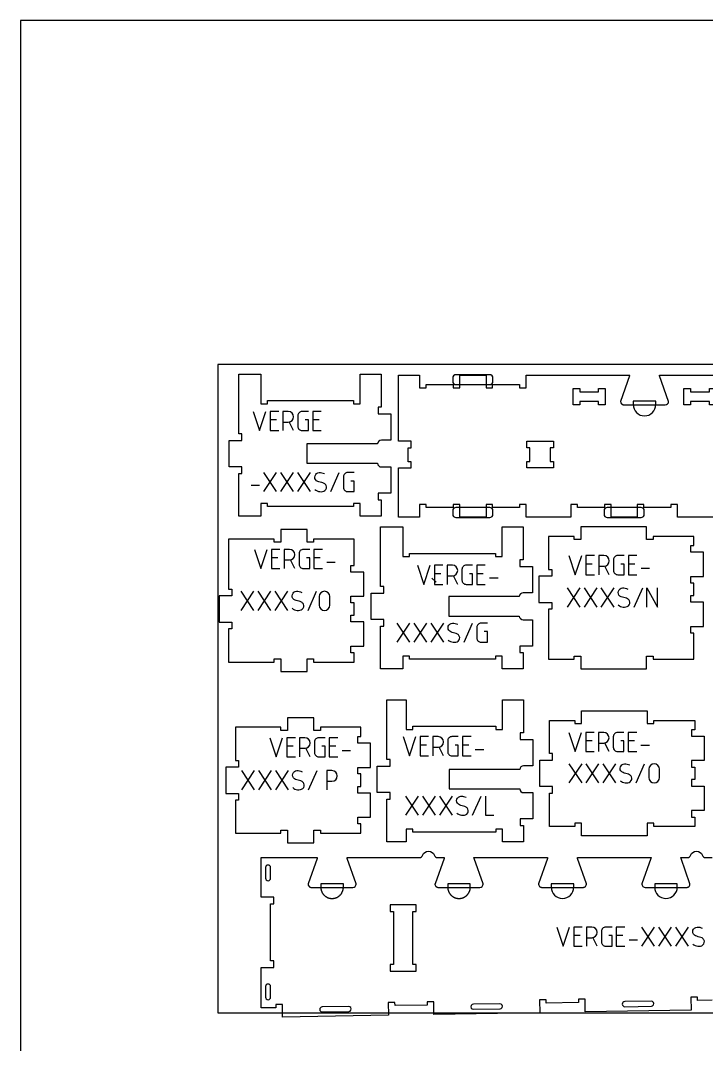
# Model space of a CAD drawing. Extents: x 0 to 4485, y 0 to 14364.
# Drawn here: x 0 to 1292, y 9259 to 11187 of the extents above; entities that cross this region are included whole.
import ezdxf

# ---------------------------------------------------------------- set-up
doc = ezdxf.new("R2010")
doc.units = 0
for name, color, linetype in [('0_SHEET_SPRUCEPLY_2440X122', 1, 'CONTINUOUS'), ('1_ANYTOOL_1MMDEEP_LABELS_S', 2, 'CONTINUOUS'), ('3_ANYTOOL_CUTTHROUGH_INSID', 4, 'CONTINUOUS'), ('4_ANYTOOL_CUTTHROUGH_OUTSI', 5, 'CONTINUOUS'), ('5_ANYTOOL_HALF_MILL_9MM_IN', 3, 'CONTINUOUS'), ('DONOTCUT', 7, 'CONTINUOUS')]:
    doc.layers.add(name, color=color, linetype=linetype)

msp = doc.modelspace()

# ---------------------------------------------------------------- linework, layer by layer
at = {"layer": '0_SHEET_SPRUCEPLY_2440X122'}
msp.add_lwpolyline([(371.7, 10538.9), (371.7, 9318.9), (2811.7, 9318.9), (2811.7, 10538.9)], close=True, dxfattribs=at)
at = {"layer": '1_ANYTOOL_1MMDEEP_LABELS_S', "color": 2}
for points in [[(438.4, 10450.8), (450.4, 10414.8), (462.4, 10450.8)], [(486.4, 10450.8), (470.4, 10450.8), (470.4, 10414.8), (486.4, 10414.8)], [(566.4, 10450.8), (550.4, 10450.8), (550.4, 10414.8), (566.4, 10414.8)], [(482.4, 10434.8), (470.4, 10434.8)], [(514.4, 10414.8), (506.3, 10431)], [(562.4, 10434.8), (550.4, 10434.8)], [(482.4, 10299.8), (458.4, 10335.8)], [(458.4, 10299.8), (482.4, 10335.8)], [(514.4, 10299.8), (490.4, 10335.8)], [(490.4, 10299.8), (514.4, 10335.8)], [(546.4, 10299.8), (522.4, 10335.8)], [(522.4, 10299.8), (546.4, 10335.8)], [(584.4, 10299.8), (600.4, 10335.8)], [(434.4, 10311.8), (450.4, 10311.8)], [(440.7, 10191.2), (452.7, 10155.2), (464.7, 10191.2)], [(488.7, 10191.2), (472.7, 10191.2), (472.7, 10155.2), (488.7, 10155.2)], [(568.7, 10191.2), (552.7, 10191.2), (552.7, 10155.2), (568.7, 10155.2)], [(1033, 10179.5), (1045, 10143.5), (1057, 10179.5)], [(1081, 10179.5), (1065, 10179.5), (1065, 10143.5), (1081, 10143.5)], [(1161, 10179.5), (1145, 10179.5), (1145, 10143.5), (1161, 10143.5)], [(484.7, 10175.2), (472.7, 10175.2)], [(516.7, 10155.2), (508.6, 10171.4)], [(564.7, 10175.2), (552.7, 10175.2)], [(576.7, 10167.2), (592.7, 10167.2)], [(747.5, 10161.3), (759.5, 10125.3), (771.5, 10161.3)], [(795.5, 10161.3), (779.5, 10161.3), (779.5, 10125.3), (795.5, 10125.3)], [(875.5, 10161.3), (859.5, 10161.3), (859.5, 10125.3), (875.5, 10125.3)], [(1077, 10163.5), (1065, 10163.5)], [(1157, 10163.5), (1145, 10163.5)], [(791.5, 10145.3), (779.5, 10145.3)], [(823.5, 10125.3), (815.4, 10141.4)], [(871.5, 10145.3), (859.5, 10145.3)], [(1109, 10143.5), (1100.9, 10159.7)], [(1169, 10155.5), (1185, 10155.5)], [(782.7, 10129.2), (774.7, 10137.2)], [(883.5, 10137.3), (899.5, 10137.3)], [(415.7, 10076.2), (439.7, 10112.2)], [(439.7, 10076.2), (415.7, 10112.2)], [(447.7, 10076.2), (471.7, 10112.2)], [(471.7, 10076.2), (447.7, 10112.2)], [(479.7, 10076.2), (503.7, 10112.2)], [(503.7, 10076.2), (479.7, 10112.2)], [(541.7, 10076.2), (557.7, 10112.2)], [(1030, 10082.5), (1054, 10118.5)], [(1054, 10082.5), (1030, 10118.5)], [(1062, 10082.5), (1086, 10118.5)], [(1086, 10082.5), (1062, 10118.5)], [(1094, 10082.5), (1118, 10118.5)], [(1118, 10082.5), (1094, 10118.5)], [(1156, 10082.5), (1172, 10118.5)], [(1180, 10082.5), (1180, 10118.5), (1200, 10082.5), (1200, 10118.5)], [(733.5, 10016.3), (709.5, 10052.3)], [(709.5, 10016.3), (733.5, 10052.3)], [(765.5, 10016.3), (741.5, 10052.3)], [(741.5, 10016.3), (765.5, 10052.3)], [(797.5, 10016.3), (773.5, 10052.3)], [(773.5, 10016.3), (797.5, 10052.3)], [(835.5, 10016.3), (851.5, 10052.3)], [(469.7, 9836.6), (481.7, 9800.6), (493.7, 9836.6)], [(517.7, 9836.6), (501.7, 9836.6), (501.7, 9800.6), (517.7, 9800.6)], [(597.7, 9836.6), (581.7, 9836.6), (581.7, 9800.6), (597.7, 9800.6)], [(720.6, 9838.6), (732.6, 9802.6), (744.6, 9838.6)], [(768.6, 9838.6), (752.6, 9838.6), (752.6, 9802.6), (768.6, 9802.6)], [(848.6, 9838.6), (832.6, 9838.6), (832.6, 9802.6), (848.6, 9802.6)], [(1032.6, 9846.5), (1044.6, 9810.5), (1056.6, 9846.5)], [(1080.6, 9846.5), (1064.6, 9846.5), (1064.6, 9810.5), (1080.6, 9810.5)], [(1160.6, 9846.5), (1144.6, 9846.5), (1144.6, 9810.5), (1160.6, 9810.5)], [(513.7, 9820.6), (501.7, 9820.6)], [(545.7, 9800.6), (537.6, 9816.8)], [(593.7, 9820.6), (581.7, 9820.6)], [(764.6, 9822.6), (752.6, 9822.6)], [(796.6, 9802.6), (788.5, 9818.7)], [(844.6, 9822.6), (832.6, 9822.6)], [(856.6, 9814.6), (872.6, 9814.6)], [(1076.6, 9830.5), (1064.6, 9830.5)], [(1108.6, 9810.5), (1100.5, 9826.6)], [(1156.6, 9830.5), (1144.6, 9830.5)], [(1168.6, 9822.5), (1184.6, 9822.5)], [(605.7, 9812.6), (621.7, 9812.6)], [(416.7, 9738.6), (440.7, 9774.6)], [(440.7, 9738.6), (416.7, 9774.6)], [(448.7, 9738.6), (472.7, 9774.6)], [(472.7, 9738.6), (448.7, 9774.6)], [(480.7, 9738.6), (504.7, 9774.6)], [(504.7, 9738.6), (480.7, 9774.6)], [(542.7, 9738.6), (558.7, 9774.6)], [(1033.6, 9751.5), (1057.6, 9787.5)], [(1057.6, 9751.5), (1033.6, 9787.5)], [(1065.6, 9751.5), (1089.6, 9787.5)], [(1089.6, 9751.5), (1065.6, 9787.5)], [(1097.6, 9751.5), (1121.6, 9787.5)], [(1121.6, 9751.5), (1097.6, 9787.5)], [(1159.6, 9751.5), (1175.6, 9787.5)], [(749.6, 9690.6), (725.6, 9726.6)], [(725.6, 9690.6), (749.6, 9726.6)], [(781.6, 9690.6), (757.6, 9726.6)], [(757.6, 9690.6), (781.6, 9726.6)], [(813.6, 9690.6), (789.6, 9726.6)], [(789.6, 9690.6), (813.6, 9726.6)], [(851.6, 9690.6), (867.6, 9726.6)], [(875.6, 9726.6), (875.6, 9690.6), (891.6, 9690.6)], [(1010.2, 9480.1), (1022.2, 9444.1), (1034.2, 9480.1)], [(1058.2, 9480.1), (1042.2, 9480.1), (1042.2, 9444.1), (1058.2, 9444.1)], [(1138.2, 9480.1), (1122.2, 9480.1), (1122.2, 9444.1), (1138.2, 9444.1)], [(1194.2, 9444.1), (1170.2, 9480.1)], [(1170.2, 9444.1), (1194.2, 9480.1)], [(1226.2, 9444.1), (1202.2, 9480.1)], [(1202.2, 9444.1), (1226.2, 9480.1)], [(1258.2, 9444.1), (1234.2, 9480.1)], [(1234.2, 9444.1), (1258.2, 9480.1)], [(1054.2, 9464.1), (1042.2, 9464.1)], [(1086.2, 9444.1), (1078.1, 9460.3)], [(1134.2, 9464.1), (1122.2, 9464.1)], [(1146.2, 9456.1), (1162.2, 9456.1)]]:
    msp.add_lwpolyline(points, dxfattribs=at)
for points in [[(494.4, 10430.8), (504.4, 10430.8, 1), (504.4, 10450.8), (494.4, 10450.8), (494.4, 10414.8)], [(542.4, 10450.8), (530.4, 10450.8, 0.414214), (522.4, 10442.8), (522.4, 10422.8, 0.414214), (530.4, 10414.8), (542.4, 10414.8), (542.4, 10434.8), (536.4, 10434.8)], [(554.4, 10303.8, 0.136555), (563.7, 10299.9, 0.071716), (568.8, 10300, 0.133522), (573.5, 10302.1, 0.344001), (575.5, 10311.5, 0.153745), (572, 10315.2, 0.071568), (567.3, 10317.1, -0.00912), (562.2, 10318.4, -0.090615), (557.6, 10320.5, -0.340346), (554.8, 10329.9, -0.284273), (562.5, 10335.8, -0.092596), (567.5, 10335.3, -0.017533), (572.4, 10333.8)], [(628.4, 10335.8), (616.4, 10335.8, 0.414214), (608.4, 10327.8), (608.4, 10307.8, 0.414214), (616.4, 10299.8), (628.4, 10299.8), (628.4, 10319.8), (622.4, 10319.8)], [(496.7, 10171.2), (506.7, 10171.2, 1), (506.7, 10191.2), (496.7, 10191.2), (496.7, 10155.2)], [(544.7, 10191.2), (532.7, 10191.2, 0.414214), (524.7, 10183.2), (524.7, 10163.2, 0.414214), (532.7, 10155.2), (544.7, 10155.2), (544.7, 10175.2), (538.7, 10175.2)], [(1089, 10159.5), (1099, 10159.5, 1), (1099, 10179.5), (1089, 10179.5), (1089, 10143.5)], [(1137, 10179.5), (1125, 10179.5, 0.414214), (1117, 10171.5), (1117, 10151.5, 0.414214), (1125, 10143.5), (1137, 10143.5), (1137, 10163.5), (1131, 10163.5)], [(803.5, 10141.3), (813.5, 10141.3, 1), (813.5, 10161.3), (803.5, 10161.3), (803.5, 10125.3)], [(851.5, 10161.3), (839.5, 10161.3, 0.414214), (831.5, 10153.3), (831.5, 10133.3, 0.414214), (839.5, 10125.3), (851.5, 10125.3), (851.5, 10145.3), (845.5, 10145.3)], [(511.7, 10080.2, 0.136555), (521, 10076.3, 0.071716), (526.1, 10076.4, 0.133522), (530.8, 10078.5, 0.344001), (532.8, 10088, 0.153745), (529.3, 10091.7, 0.071568), (524.6, 10093.5, -0.00912), (519.5, 10094.8, -0.090615), (514.9, 10097, -0.340346), (512.1, 10106.3, -0.284273), (519.8, 10112.2, -0.092596), (524.8, 10111.8, -0.017533), (529.7, 10110.2)], [(1126, 10086.5, 0.136555), (1135.3, 10082.6, 0.071716), (1140.4, 10082.7, 0.133522), (1145, 10084.8, 0.344001), (1147.1, 10094.2, 0.153745), (1143.6, 10098, 0.071568), (1138.9, 10099.8, -0.00912), (1133.7, 10101.1, -0.090615), (1129.1, 10103.3, -0.340346), (1126.3, 10112.6, -0.284273), (1134, 10118.5, -0.092596), (1139.1, 10118, -0.017533), (1144, 10116.5)], [(805.5, 10020.3, 0.136555), (814.7, 10016.4, 0.071716), (819.9, 10016.5, 0.133522), (824.5, 10018.6, 0.344001), (826.5, 10028, 0.153745), (823.1, 10031.7, 0.071568), (818.3, 10033.6, -0.00912), (813.2, 10034.9, -0.090615), (808.6, 10037, -0.340346), (805.8, 10046.4, -0.284273), (813.5, 10052.3, -0.092596), (818.5, 10051.8, -0.017533), (823.5, 10050.3)], [(879.5, 10052.3), (867.5, 10052.3, 0.414214), (859.5, 10044.3), (859.5, 10024.3, 0.414214), (867.5, 10016.3), (879.5, 10016.3), (879.5, 10036.3), (873.5, 10036.3)], [(525.7, 9816.6), (535.7, 9816.6, 1), (535.7, 9836.6), (525.7, 9836.6), (525.7, 9800.6)], [(573.7, 9836.6), (561.7, 9836.6, 0.414214), (553.7, 9828.6), (553.7, 9808.6, 0.414214), (561.7, 9800.6), (573.7, 9800.6), (573.7, 9820.6), (567.7, 9820.6)], [(776.6, 9818.6), (786.6, 9818.6, 1), (786.6, 9838.6), (776.6, 9838.6), (776.6, 9802.6)], [(824.6, 9838.6), (812.6, 9838.6, 0.414214), (804.6, 9830.6), (804.6, 9810.6, 0.414214), (812.6, 9802.6), (824.6, 9802.6), (824.6, 9822.6), (818.6, 9822.6)], [(1088.6, 9826.5), (1098.6, 9826.5, 1), (1098.6, 9846.5), (1088.6, 9846.5), (1088.6, 9810.5)], [(1136.6, 9846.5), (1124.6, 9846.5, 0.414214), (1116.6, 9838.5), (1116.6, 9818.5, 0.414214), (1124.6, 9810.5), (1136.6, 9810.5), (1136.6, 9830.5), (1130.6, 9830.5)], [(512.7, 9742.6, 0.136555), (521.9, 9738.7, 0.071716), (527.1, 9738.8, 0.133522), (531.7, 9740.9, 0.344001), (533.7, 9750.3, 0.153745), (530.3, 9754.1, 0.071568), (525.5, 9755.9, -0.00912), (520.4, 9757.2, -0.090615), (515.8, 9759.4, -0.340346), (513, 9768.7, -0.284273), (520.7, 9774.6, -0.092596), (525.7, 9774.1, -0.017533), (530.7, 9772.6)], [(576.7, 9754.6), (586.7, 9754.6, 1), (586.7, 9774.6), (576.7, 9774.6), (576.7, 9738.6)], [(1129.6, 9755.5, 0.136555), (1138.8, 9751.6, 0.071716), (1144, 9751.7, 0.133522), (1148.6, 9753.8, 0.344001), (1150.6, 9763.2, 0.153745), (1147.2, 9766.9, 0.071568), (1142.4, 9768.8, -0.00912), (1137.3, 9770.1, -0.090615), (1132.7, 9772.2, -0.340346), (1129.9, 9781.6, -0.284273), (1137.6, 9787.5, -0.092596), (1142.6, 9787, -0.017533), (1147.6, 9785.5)], [(821.6, 9694.6, 0.136555), (830.9, 9690.7, 0.071716), (836, 9690.8, 0.133522), (840.7, 9692.9, 0.344001), (842.7, 9702.3, 0.153745), (839.2, 9706, 0.071568), (834.5, 9707.9, -0.00912), (829.4, 9709.1, -0.090615), (824.8, 9711.3, -0.340346), (822, 9720.7, -0.284273), (829.7, 9726.6, -0.092596), (834.7, 9726.1, -0.017533), (839.6, 9724.6)], [(1066.2, 9460.1), (1076.2, 9460.1, 1), (1076.2, 9480.1), (1066.2, 9480.1), (1066.2, 9444.1)], [(1114.2, 9480.1), (1102.2, 9480.1, 0.414214), (1094.2, 9472.1), (1094.2, 9452.1, 0.414214), (1102.2, 9444.1), (1114.2, 9444.1), (1114.2, 9464.1), (1108.2, 9464.1)], [(1266.2, 9448.1, 0.136555), (1275.5, 9444.2, 0.071716), (1280.6, 9444.3, 0.133522), (1285.2, 9446.4, 0.344001), (1287.3, 9455.8, 0.153745), (1283.8, 9459.6, 0.071568), (1279.1, 9461.4, -0.00912), (1273.9, 9462.7, -0.090615), (1269.4, 9464.8, -0.340346), (1266.6, 9474.2, -0.284273), (1274.3, 9480.1, -0.092596), (1279.3, 9479.6, -0.017533), (1284.2, 9478.1)]]:
    msp.add_lwpolyline(points, format="xyb", dxfattribs=at)
for points in [[(562.7, 10086.2, 1), (582.7, 10086.2), (582.7, 10102.2, 1), (562.7, 10102.2)], [(1183.6, 9761.5, 1), (1203.6, 9761.5), (1203.6, 9777.5, 1), (1183.6, 9777.5)]]:
    msp.add_lwpolyline(points, format="xyb", close=True, dxfattribs=at)
at = {"layer": '3_ANYTOOL_CUTTHROUGH_INSID'}
for points in [[(1053.3, 10487.9), (1088.8, 10487.9), (1088.8, 10493.9), (1101.3, 10493.9), (1101.3, 10463.4), (1088.8, 10463.4), (1088.8, 10469.4), (1053.3, 10469.4), (1053.3, 10463.4), (1040.8, 10463.4), (1040.8, 10493.9), (1053.3, 10493.9)], [(1262.2, 10487.9), (1297.7, 10487.9), (1297.7, 10493.9), (1310.2, 10493.9), (1310.2, 10463.4), (1297.7, 10463.4), (1297.7, 10469.4), (1262.2, 10469.4), (1262.2, 10463.4), (1249.7, 10463.4), (1249.7, 10493.9), (1262.2, 10493.9)], [(997.9, 10382.4), (997.9, 10356.9), (1003.9, 10356.9), (1003.9, 10344.4), (953.4, 10344.4), (953.4, 10356.9), (959.4, 10356.9), (959.4, 10382.4), (953.4, 10382.4), (953.4, 10394.9), (1003.9, 10394.9), (1003.9, 10382.4)], [(702.6, 9409.8), (696.6, 9409.8), (696.6, 9397.3), (745.1, 9397.3), (745.1, 9409.8), (739.1, 9409.8), (739.1, 9509.3), (745.1, 9509.3), (745.1, 9521.8), (696.6, 9521.8), (696.6, 9509.3), (702.6, 9509.3)]]:
    msp.add_lwpolyline(points, close=True, dxfattribs=at)
for points in [[(461.6, 9572.1, 1), (471.1, 9572.1), (471.1, 9592.1, 1), (461.6, 9592.1)], [(461.6, 9368.1), (461.6, 9348.1, 1), (471.1, 9348.1), (471.1, 9368.1, 1)], [(903.3, 9326.1, 1), (903.1, 9335.6), (853.2, 9334.8, 1), (853.3, 9325.3)], [(1188.3, 9331.1, 1), (1188.1, 9340.6), (1138.1, 9339.7, 1), (1138.3, 9330.2)], [(618.4, 9321.2, 1), (618.2, 9330.7), (568.2, 9329.8, 1), (568.4, 9320.3)]]:
    msp.add_lwpolyline(points, format="xyb", close=True, dxfattribs=at)
at = {"layer": '4_ANYTOOL_CUTTHROUGH_OUTSI'}
for points in [[(679.7, 10396.8, 0.404147), (672.5, 10389.8), (539.5, 10389.8), (539.5, 10389.5), (539.5, 10353.5), (539.5, 10353.3), (672.5, 10353.3), (672.5, 10353.3, 0.404147), (679.7, 10346.3), (697.5, 10346.3), (697.5, 10296.8), (673.5, 10296.8), (673.5, 10284.3), (679.5, 10284.3), (679.5, 10253.8), (640, 10253.8), (640, 10277.5), (640, 10277.8), (627.5, 10277.8), (627.5, 10271.8), (465.5, 10271.8), (465.5, 10277.8), (453, 10277.8), (453, 10277.5), (453, 10253.8), (411.2, 10253.8), (411.2, 10334.3), (417.2, 10334.3), (417.2, 10346.8), (393.2, 10346.8), (393.2, 10396.3), (417.2, 10396.3), (417.2, 10396.5), (417.2, 10408.8), (411.2, 10408.8), (411.2, 10521.3), (453, 10521.3), (453, 10465.5), (453, 10465.3), (465.5, 10465.3), (465.5, 10471.3), (627.5, 10471.3), (627.5, 10465.5), (627.5, 10465.3), (627.7, 10465.3), (639.7, 10465.3), (640, 10465.3), (640, 10465.5), (640, 10521.3), (679.5, 10521.3), (679.5, 10458.8), (673.5, 10458.8), (673.5, 10446.3), (697.5, 10446.3), (697.5, 10396.8), (679.7, 10396.8)], [(946.8, 10109.2, 0.404147), (939.5, 10102.2), (806.5, 10102.2), (806.5, 10065.7), (939.5, 10065.7), (939.5, 10065.7, 0.404147), (946.8, 10058.7), (964.5, 10058.7), (964.5, 10009.2), (940.5, 10009.2), (940.5, 9996.7), (946.5, 9996.7), (946.5, 9966.2), (907, 9966.2), (907, 9990.2), (894.5, 9990.2), (894.5, 9990), (894.5, 9984.2), (732.5, 9984.2), (732.5, 9990), (732.5, 9990.2), (720, 9990.2), (720, 9966.2), (678.2, 9966.2), (678.2, 10046.7), (684.2, 10046.7), (684.2, 10059.2), (660.2, 10059.2), (660.2, 10108.7), (684.2, 10108.7), (684.2, 10121.2), (678.2, 10121.2), (678.2, 10233.7), (720, 10233.7), (720, 10178), (720, 10177.7), (732.5, 10177.7), (732.5, 10183.7), (894.5, 10183.7), (894.5, 10177.7), (894.8, 10177.7), (906.8, 10177.7), (907, 10177.7), (907, 10178), (907, 10233.7), (946.5, 10233.7), (946.5, 10171.2), (940.5, 10171.2), (940.5, 10158.7), (964.5, 10158.7), (964.5, 10109.2), (946.8, 10109.2)], [(947.5, 9783.7, 0.404147), (940.2, 9776.7), (807.2, 9776.7), (807.2, 9776.4), (807.2, 9740.4), (807.2, 9740.2), (940.2, 9740.2), (940.2, 9740.2, 0.404147), (947.5, 9733.2), (965.2, 9733.2), (965.2, 9683.7), (941.2, 9683.7), (941.2, 9683.4), (941.2, 9671.4), (941.2, 9671.2), (947.2, 9671.2), (947.2, 9640.7), (907.7, 9640.7), (907.7, 9664.4), (907.7, 9664.7), (895.2, 9664.7), (895.2, 9658.7), (738.7, 9658.7), (738.7, 9664.4), (738.7, 9664.7), (726.2, 9664.7), (726.2, 9664.4), (726.2, 9640.7), (690, 9640.7), (690, 9721.2), (696, 9721.2), (696, 9721.4), (696, 9733.4), (696, 9733.7), (672, 9733.7), (672, 9783.2), (696, 9783.2), (696, 9783.4), (696, 9795.4), (696, 9795.7), (690, 9795.7), (690, 9908.2), (726.2, 9908.2), (726.2, 9852.4), (726.2, 9852.2), (738.7, 9852.2), (738.7, 9858.2), (895.2, 9858.2), (895.2, 9852.2), (895.5, 9852.2), (907.5, 9852.2), (907.7, 9852.2), (907.7, 9852.4), (907.7, 9908.2), (947.2, 9908.2), (947.2, 9845.7), (941.2, 9845.7), (941.2, 9845.4), (941.2, 9833.4), (941.2, 9833.2), (965.2, 9833.2), (965.2, 9783.7), (947.5, 9783.7)]]:
    msp.add_lwpolyline(points, format="xyb", close=True, dxfattribs=at)
for points in [[(1321.8, 10251.9), (1237.3, 10251.9), (1237.3, 10275.7), (1237.3, 10275.9), (1224.8, 10275.9), (1224.8, 10269.9), (1174.3, 10269.9), (1174.3, 10275.9), (1161.8, 10275.9), (1161.8, 10275.7), (1161.8, 10251.9), (1112.3, 10251.9), (1112.3, 10275.7), (1112.3, 10275.9), (1099.8, 10275.9), (1099.8, 10269.9), (1049.3, 10269.9), (1049.3, 10275.9), (1036.8, 10275.9), (1036.8, 10275.7), (1036.8, 10251.9), (952.3, 10251.9), (952.3, 10275.7), (952.3, 10275.9), (939.8, 10275.9), (939.8, 10269.9), (889.3, 10269.9), (889.3, 10275.9), (876.8, 10275.9), (876.8, 10275.7), (876.8, 10251.9), (827.3, 10251.9), (827.3, 10275.7), (827.3, 10275.9), (814.8, 10275.9), (814.8, 10269.9), (764.3, 10269.9), (764.3, 10275.9), (751.8, 10275.9), (751.8, 10275.7), (751.8, 10251.9), (711.9, 10251.9), (712, 10344.4), (736, 10344.4), (736, 10344.7), (736, 10355.9), (730, 10355.9), (730, 10382.4), (736, 10382.4), (736, 10394.9), (712, 10394.9), (711.9, 10519.4), (751.8, 10519.4), (751.8, 10495.7), (751.8, 10495.4), (764.3, 10495.4), (764.3, 10501.4), (814.8, 10501.4), (814.8, 10495.7), (814.8, 10495.4), (827.3, 10495.4), (827.3, 10519.4), (876.8, 10519.4), (876.8, 10495.7), (876.8, 10495.4), (889.3, 10495.4), (889.3, 10501.4), (939.8, 10501.4), (939.8, 10495.4), (952.3, 10495.4), (952.3, 10495.7), (952.3, 10519.4), (1147.4, 10519.4), (1147.4, 10519.4, -0.061485), (1147.1, 10518), (1130.2, 10469.8), (1130.2, 10469.7), (1130.2, 10469.7), (1130.2, 10469.7, 0.198912), (1132.1, 10465.3), (1132.2, 10465.2), (1132.3, 10465.1), (1132.4, 10465), (1132.5, 10464.9), (1132.6, 10464.8), (1132.7, 10464.7), (1132.9, 10464.6), (1133, 10464.5), (1133.1, 10464.4), (1133.3, 10464.3), (1133.4, 10464.2), (1133.5, 10464.2), (1133.7, 10464.1), (1133.8, 10464), (1133.9, 10464), (1134.1, 10463.9), (1134.2, 10463.9), (1134.4, 10463.8), (1134.5, 10463.7), (1134.7, 10463.7), (1134.8, 10463.7), (1135, 10463.6), (1135.1, 10463.6), (1135.3, 10463.6), (1135.4, 10463.5), (1135.6, 10463.5), (1135.7, 10463.5), (1135.9, 10463.5), (1136, 10463.4), (1136.2, 10463.4), (1136.3, 10463.4), (1136.5, 10463.4), (1214.5, 10463.4, 0.414214), (1220.7, 10469.7), (1220.7, 10469.7), (1220.7, 10469.8), (1203.8, 10518), (1203.8, 10518, -0.061485), (1203.6, 10519.4), (1356.3, 10519.4, -0.061485)], [(1302.6, 9342.6), (1275.3, 9342.1), (1275.2, 9347.9), (1275.2, 9348.1), (1275, 9348.1), (1263, 9347.9), (1262.7, 9347.9), (1262.7, 9347.7), (1263.2, 9323.9), (1063.7, 9320.4), (1063.3, 9344.2), (1063.3, 9344.4), (1063, 9344.4), (1051, 9344.2), (1050.8, 9344.2), (1050.9, 9338.2), (990.4, 9337.1), (990.3, 9342.9), (990.3, 9343.1), (990, 9343.1), (978, 9342.9), (977.8, 9342.9), (977.8, 9342.7), (978.2, 9318.9), (778.7, 9315.5), (778.3, 9339.2), (778.3, 9339.4), (778.1, 9339.4), (766.1, 9339.2), (765.8, 9339.2), (765.9, 9333.2), (705.4, 9332.2), (705.3, 9337.9), (705.3, 9338.2), (705.1, 9338.2), (692.8, 9338), (693.2, 9314), (493.8, 9310.5), (493.4, 9334.2), (493.4, 9334.5), (480.9, 9334.3), (480.9, 9334), (481, 9328.3), (453.1, 9327.8), (453.1, 9403.9), (477.1, 9403.9), (477.1, 9404.1), (477.1, 9416.1), (477.1, 9416.4), (471.1, 9416.4), (471.1, 9523.9), (477.1, 9523.9), (477.1, 9524.1), (477.1, 9536.1), (477.1, 9536.4), (453.1, 9536.4), (453.1, 9610.9), (558.8, 9610.9), (558.8, 9610.9, -0.061485), (558.6, 9609.5), (541.7, 9561.2), (541.6, 9561.2), (541.6, 9561.1), (541.6, 9561.1, 0.198912), (543.5, 9556.7), (543.6, 9556.6), (543.7, 9556.5), (543.8, 9556.4), (543.9, 9556.3), (544, 9556.2), (544.2, 9556.1), (544.3, 9556), (544.4, 9555.9), (544.5, 9555.9), (544.7, 9555.8), (544.8, 9555.7), (544.9, 9555.6), (545.1, 9555.6), (545.2, 9555.5), (545.4, 9555.4), (545.5, 9555.4), (545.6, 9555.3), (545.8, 9555.3), (545.9, 9555.2), (546.1, 9555.2), (546.2, 9555.1), (546.4, 9555.1), (546.5, 9555), (546.7, 9555), (546.8, 9555), (547, 9555), (547.1, 9554.9), (547.3, 9554.9), (547.4, 9554.9), (547.6, 9554.9), (547.7, 9554.9), (547.9, 9554.9), (625.9, 9554.9, 0.414214), (632.1, 9561.1), (632.1, 9561.2), (632.1, 9561.2), (615.2, 9609.5), (615.2, 9609.5, -0.061485), (615, 9610.9), (751.5, 9610.9, 0.317837), (757.4, 9615.1, -0.707107), (779.6, 9615.1, 0.317837), (785.5, 9610.9), (797.9, 9610.9, -0.061485), (797.7, 9609.5), (780.8, 9561.2), (780.7, 9561.2), (780.7, 9561.1), (780.7, 9561.1, 0.198912), (782.6, 9556.7), (782.7, 9556.6), (782.8, 9556.5), (782.9, 9556.4), (783, 9556.3), (783.1, 9556.2), (783.3, 9556.1), (783.4, 9556), (783.5, 9555.9), (783.6, 9555.9), (783.8, 9555.8), (783.9, 9555.7), (784, 9555.6), (784.2, 9555.6), (784.3, 9555.5), (784.5, 9555.4), (784.6, 9555.4), (784.7, 9555.3), (784.9, 9555.3), (785, 9555.2), (785.2, 9555.2), (785.3, 9555.1), (785.5, 9555.1), (785.6, 9555), (785.8, 9555), (785.9, 9555), (786.1, 9555), (786.2, 9554.9), (786.4, 9554.9), (786.5, 9554.9), (786.7, 9554.9), (786.8, 9554.9), (787, 9554.9), (865, 9554.9, 0.414214), (871.2, 9561.1), (871.2, 9561.2), (871.2, 9561.2), (854.3, 9609.5), (854.3, 9609.5, -0.061485), (854.1, 9610.9), (992.8, 9610.9, -0.061485), (992.6, 9609.5), (975.7, 9561.2), (975.6, 9561.2), (975.6, 9561.1), (975.6, 9561.1, 0.198912), (977.5, 9556.7), (977.6, 9556.6), (977.7, 9556.5), (977.8, 9556.4), (977.9, 9556.3), (978, 9556.2), (978.2, 9556.1), (978.3, 9556), (978.4, 9555.9), (978.5, 9555.9), (978.7, 9555.8), (978.8, 9555.7), (978.9, 9555.6), (979.1, 9555.6), (979.2, 9555.5), (979.4, 9555.4), (979.5, 9555.4), (979.6, 9555.3), (979.8, 9555.3), (979.9, 9555.2), (980.1, 9555.2), (980.2, 9555.1), (980.4, 9555.1), (980.5, 9555), (980.7, 9555), (980.8, 9555), (981, 9555), (981.1, 9554.9), (981.3, 9554.9), (981.4, 9554.9), (981.6, 9554.9), (981.7, 9554.9), (981.9, 9554.9), (1059.9, 9554.9), (1060, 9554.9), (1060.2, 9554.9), (1060.3, 9554.9), (1060.5, 9554.9), (1060.6, 9554.9), (1060.8, 9555), (1061, 9555), (1061.1, 9555), (1061.3, 9555), (1061.4, 9555.1), (1061.6, 9555.1), (1061.7, 9555.2), (1061.8, 9555.2), (1062, 9555.3), (1062.1, 9555.3), (1062.3, 9555.4), (1062.4, 9555.4), (1062.6, 9555.5), (1062.7, 9555.6), (1062.8, 9555.6), (1063, 9555.7), (1063.1, 9555.8), (1063.2, 9555.9), (1063.4, 9555.9), (1063.5, 9556), (1063.6, 9556.1), (1063.7, 9556.2), (1063.9, 9556.3), (1064, 9556.4), (1064.1, 9556.5), (1064.2, 9556.6), (1064.3, 9556.7, 0.198912), (1066.1, 9561.1), (1066.1, 9561.2), (1066.1, 9561.2), (1049.2, 9609.5), (1049.2, 9609.5, -0.061485), (1049, 9610.9), (1187.7, 9610.9, -0.061485), (1187.5, 9609.5), (1170.6, 9561.2), (1170.5, 9561.2), (1170.5, 9561.1), (1170.5, 9561.1, 0.414214), (1176.8, 9554.9), (1254.8, 9554.9), (1254.9, 9554.9), (1255.1, 9554.9), (1255.2, 9554.9), (1255.4, 9554.9), (1255.5, 9554.9), (1255.7, 9555), (1255.9, 9555), (1256, 9555), (1256.2, 9555), (1256.3, 9555.1), (1256.5, 9555.1), (1256.6, 9555.2), (1256.7, 9555.2), (1256.9, 9555.3), (1257, 9555.3), (1257.2, 9555.4), (1257.3, 9555.4), (1257.5, 9555.5), (1257.6, 9555.6), (1257.7, 9555.6), (1257.9, 9555.7), (1258, 9555.8), (1258.1, 9555.9), (1258.3, 9555.9), (1258.4, 9556), (1258.5, 9556.1), (1258.6, 9556.2), (1258.8, 9556.3), (1258.9, 9556.4), (1259, 9556.5), (1259.1, 9556.6), (1259.2, 9556.7, 0.198912), (1261, 9561.1), (1261, 9561.2), (1261, 9561.2), (1244.1, 9609.5), (1244.1, 9609.5, -0.061485), (1243.9, 9610.9), (1256.3, 9610.9, 0.317837), (1262.2, 9615.1, -0.317837), (1273.3, 9622.9, -0.317837), (1284.3, 9615.1, 0.317837), (1290.2, 9610.9), (1302.6, 9610.9)]]:
    msp.add_lwpolyline(points, format="xyb", dxfattribs=at)
for points in [[(628.4, 10161), (628.4, 10210.5), (552.2, 10210.5), (552.2, 10204.5), (539.7, 10204.5), (539.7, 10228.5), (490.2, 10228.5), (490.2, 10204.5), (477.7, 10204.5), (477.7, 10210.5), (392.1, 10210.5), (392.1, 10116), (398.1, 10116), (398.1, 10103.5), (374.1, 10103.5), (374.1, 10054), (398.1, 10054), (398.1, 10041.5), (392.1, 10041.5), (392.1, 9979), (477.7, 9979), (477.7, 9985), (490.2, 9985), (490.2, 9961), (539.7, 9961), (539.7, 9985), (552.2, 9985), (552.2, 9979), (628.4, 9979), (628.4, 9996.5), (622.4, 9996.5), (622.4, 10009), (646.4, 10009), (646.4, 10054.5), (622.4, 10054.5), (622.4, 10067), (628.4, 10067), (628.4, 10090.5), (622.4, 10090.5), (622.4, 10103), (646.4, 10103), (646.4, 10148.5), (622.4, 10148.5), (622.4, 10161)], [(1191.4, 9984.2), (1268.5, 9984.2), (1268.5, 10033.7), (1262.5, 10033.7), (1262.5, 10046.2), (1286.5, 10046.2), (1286.5, 10091.7), (1262.5, 10091.7), (1262.5, 10104.2), (1268.5, 10104.2), (1268.5, 10127.7), (1262.5, 10127.7), (1262.5, 10140.2), (1286.5, 10140.2), (1286.5, 10185.7), (1262.5, 10185.7), (1262.5, 10198.2), (1268.5, 10198.2), (1268.5, 10215.7), (1191.4, 10215.7), (1191.4, 10209.7), (1178.9, 10209.7), (1178.9, 10233.7), (1055.4, 10233.7), (1055.4, 10209.7), (1042.9, 10209.7), (1042.9, 10215.7), (994.6, 10215.7), (994.6, 10153.2), (1000.6, 10153.2), (1000.6, 10140.7), (976.6, 10140.7), (976.6, 10091.2), (1000.6, 10091.2), (1000.6, 10078.7), (994.6, 10078.7), (994.6, 9984.2), (1042.9, 9984.2), (1042.9, 9990.2), (1055.4, 9990.2), (1055.4, 9966.2), (1178.9, 9966.2), (1178.9, 9990.2), (1191.4, 9990.2)], [(641.1, 9838.8), (641.1, 9856.3), (564.9, 9856.3), (564.9, 9850.3), (552.4, 9850.3), (552.4, 9874.3), (502.9, 9874.3), (502.9, 9850.3), (490.4, 9850.3), (490.4, 9856.3), (404.8, 9856.3), (404.8, 9793.8), (410.8, 9793.8), (410.8, 9781.3), (386.8, 9781.3), (386.8, 9731.8), (410.8, 9731.8), (410.8, 9719.3), (404.8, 9719.3), (404.8, 9656.8), (490.4, 9656.8), (490.4, 9662.8), (502.9, 9662.8), (502.9, 9638.8), (552.4, 9638.8), (552.4, 9662.8), (564.9, 9662.8), (564.9, 9656.8), (641.1, 9656.8), (641.1, 9674.3), (635.1, 9674.3), (635.1, 9686.8), (659.1, 9686.8), (659.1, 9732.3), (635.1, 9732.3), (635.1, 9744.8), (641.1, 9744.8), (641.1, 9768.3), (635.1, 9768.3), (635.1, 9780.8), (659.1, 9780.8), (659.1, 9826.3), (635.1, 9826.3), (635.1, 9838.8)], [(1192.9, 9869.2), (1270, 9869.2), (1270, 9851.7), (1264, 9851.7), (1264, 9839.2), (1288, 9839.2), (1288, 9793.7), (1264, 9793.7), (1264, 9781.2), (1270, 9781.2), (1270, 9757.7), (1264, 9757.7), (1264, 9745.2), (1288, 9745.2), (1288, 9699.7), (1264, 9699.7), (1264, 9687.2), (1270, 9687.2), (1270, 9669.7), (1192.9, 9669.7), (1192.9, 9675.7), (1180.4, 9675.7), (1180.4, 9651.7), (1056.9, 9651.7), (1056.9, 9675.7), (1044.4, 9675.7), (1044.4, 9669.7), (996.1, 9669.7), (996.1, 9732.2), (1002.1, 9732.2), (1002.1, 9744.7), (978.1, 9744.7), (978.1, 9794.2), (1002.1, 9794.2), (1002.1, 9806.7), (996.1, 9806.7), (996.1, 9869.2), (1044.4, 9869.2), (1044.4, 9863.2), (1056.9, 9863.2), (1056.9, 9887.2), (1180.4, 9887.2), (1180.4, 9863.2), (1192.9, 9863.2)]]:
    msp.add_lwpolyline(points, close=True, dxfattribs=at)
at = {"layer": '5_ANYTOOL_HALF_MILL_9MM_IN'}
for points in [[(820.1, 10519.9, 0.414214), (814.1, 10513.9), (814.1, 10507.4, 0.414214), (820.1, 10501.4), (883.9, 10501.4, 0.414214), (889.9, 10507.4), (889.9, 10513.9, 0.414214), (883.9, 10519.9)], [(1154.2, 10463.7, 1), (1196.7, 10463.7), (1196.7, 10463.9), (1196.7, 10469.9), (1154.2, 10469.9), (1154.2, 10463.9), (1154.2, 10463.7)], [(820.1, 10269.9, 0.414214), (814.1, 10263.9), (814.1, 10257.4, 0.414214), (820.1, 10251.4), (883.9, 10251.4, 0.414214), (889.9, 10257.4), (889.9, 10263.9, 0.414214), (883.9, 10269.9)], [(1105.1, 10269.9, 0.414214), (1099.1, 10263.9), (1099.1, 10257.4, 0.414214), (1105.1, 10251.4), (1168.9, 10251.4, 0.414214), (1174.9, 10257.4), (1174.9, 10263.9, 0.414214), (1168.9, 10269.9)], [(999.6, 9555.1, 1), (1042.1, 9555.1), (1042.1, 9555.4), (1042.1, 9561.4), (999.6, 9561.4), (999.6, 9555.4), (999.6, 9555.1)], [(1194.5, 9555.1, 1), (1237, 9555.1), (1237, 9555.4), (1237, 9561.4), (1194.5, 9561.4), (1194.5, 9555.4), (1194.5, 9555.1)]]:
    msp.add_lwpolyline(points, format="xyb", close=True, dxfattribs=at)
for points in [[(565.6, 9555.1), (565.7, 9554.7), (565.7, 9554.2), (565.7, 9553.7), (565.7, 9553.2), (565.8, 9552.7), (565.8, 9552.3), (565.9, 9551.8), (566, 9551.3), (566.1, 9550.8), (566.2, 9550.3), (566.3, 9549.8), (566.5, 9549.3), (566.6, 9548.8), (566.8, 9548.3), (566.9, 9547.8), (567.1, 9547.3), (567.3, 9546.8), (567.6, 9546.3), (567.8, 9545.9), (568, 9545.4), (568.3, 9544.9), (568.5, 9544.4), (568.8, 9544), (569.1, 9543.5), (569.4, 9543.1), (569.7, 9542.6), (570.1, 9542.2), (570.4, 9541.7), (570.7, 9541.3), (571.1, 9540.9), (571.5, 9540.5), (571.9, 9540.1), (572.3, 9539.7), (572.7, 9539.4), (573.1, 9539), (573.5, 9538.6), (573.9, 9538.3), (574.4, 9538), (574.8, 9537.7), (575.3, 9537.4), (575.7, 9537.1), (576.2, 9536.8), (576.7, 9536.5), (577.1, 9536.3), (577.6, 9536), (578.1, 9535.8), (578.6, 9535.6), (579.1, 9535.4), (579.6, 9535.2), (580.1, 9535), (580.6, 9534.9), (581, 9534.7), (581.5, 9534.6), (582, 9534.5), (582.5, 9534.3), (583, 9534.2), (583.5, 9534.2), (584, 9534.1), (584.5, 9534), (585, 9534), (585.5, 9533.9), (585.9, 9533.9), (586.4, 9533.9), (586.9, 9533.9), (587.4, 9533.9), (587.8, 9533.9), (588.3, 9533.9), (588.8, 9534), (589.3, 9534), (589.8, 9534.1), (590.3, 9534.2), (590.8, 9534.2), (591.3, 9534.3), (591.8, 9534.5), (592.2, 9534.6), (592.7, 9534.7), (593.2, 9534.9), (593.7, 9535), (594.2, 9535.2), (594.7, 9535.4), (595.2, 9535.6), (595.7, 9535.8), (596.2, 9536), (596.7, 9536.3), (597.1, 9536.5), (597.6, 9536.8), (598.1, 9537.1), (598.5, 9537.4), (599, 9537.7), (599.4, 9538), (599.9, 9538.3), (600.3, 9538.6), (600.7, 9539), (601.1, 9539.4), (601.5, 9539.7), (601.9, 9540.1), (602.3, 9540.5), (602.7, 9540.9), (603, 9541.3), (603.4, 9541.7), (603.7, 9542.2), (604.1, 9542.6), (604.4, 9543.1), (604.7, 9543.5), (605, 9544), (605.3, 9544.4), (605.5, 9544.9), (605.8, 9545.4), (606, 9545.9), (606.2, 9546.3), (606.5, 9546.8), (606.7, 9547.3), (606.8, 9547.8), (607, 9548.3), (607.2, 9548.8), (607.3, 9549.3), (607.5, 9549.8), (607.6, 9550.3), (607.7, 9550.8), (607.8, 9551.3), (607.9, 9551.8), (607.9, 9552.3), (608, 9552.7), (608.1, 9553.2), (608.1, 9553.7), (608.1, 9554.2), (608.1, 9554.7), (608.1, 9555.1), (608.1, 9555.4), (608.1, 9561.4), (565.6, 9561.4), (565.6, 9555.4), (565.6, 9555.1)], [(804.7, 9555.1), (804.8, 9554.7), (804.8, 9554.2), (804.8, 9553.7), (804.8, 9553.2), (804.9, 9552.7), (804.9, 9552.3), (805, 9551.8), (805.1, 9551.3), (805.2, 9550.8), (805.3, 9550.3), (805.4, 9549.8), (805.6, 9549.3), (805.7, 9548.8), (805.9, 9548.3), (806, 9547.8), (806.2, 9547.3), (806.4, 9546.8), (806.7, 9546.3), (806.9, 9545.9), (807.1, 9545.4), (807.4, 9544.9), (807.6, 9544.4), (807.9, 9544), (808.2, 9543.5), (808.5, 9543.1), (808.8, 9542.6), (809.2, 9542.2), (809.5, 9541.7), (809.8, 9541.3), (810.2, 9540.9), (810.6, 9540.5), (811, 9540.1), (811.4, 9539.7), (811.8, 9539.4), (812.2, 9539), (812.6, 9538.6), (813, 9538.3), (813.5, 9538), (813.9, 9537.7), (814.4, 9537.4), (814.8, 9537.1), (815.3, 9536.8), (815.8, 9536.5), (816.2, 9536.3), (816.7, 9536), (817.2, 9535.8), (817.7, 9535.6), (818.2, 9535.4), (818.7, 9535.2), (819.2, 9535), (819.7, 9534.9), (820.1, 9534.7), (820.6, 9534.6), (821.1, 9534.5), (821.6, 9534.3), (822.1, 9534.2), (822.6, 9534.2), (823.1, 9534.1), (823.6, 9534), (824.1, 9534), (824.6, 9533.9), (825, 9533.9), (825.5, 9533.9), (826, 9533.9), (826.5, 9533.9), (826.9, 9533.9), (827.4, 9533.9), (827.9, 9534), (828.4, 9534), (828.9, 9534.1), (829.4, 9534.2), (829.9, 9534.2), (830.4, 9534.3), (830.9, 9534.5), (831.3, 9534.6), (831.8, 9534.7), (832.3, 9534.9), (832.8, 9535), (833.3, 9535.2), (833.8, 9535.4), (834.3, 9535.6), (834.8, 9535.8), (835.3, 9536), (835.8, 9536.3), (836.2, 9536.5), (836.7, 9536.8), (837.2, 9537.1), (837.6, 9537.4), (838.1, 9537.7), (838.5, 9538), (839, 9538.3), (839.4, 9538.6), (839.8, 9539), (840.2, 9539.4), (840.6, 9539.7), (841, 9540.1), (841.4, 9540.5), (841.8, 9540.9), (842.1, 9541.3), (842.5, 9541.7), (842.8, 9542.2), (843.2, 9542.6), (843.5, 9543.1), (843.8, 9543.5), (844.1, 9544), (844.4, 9544.4), (844.6, 9544.9), (844.9, 9545.4), (845.1, 9545.9), (845.3, 9546.3), (845.6, 9546.8), (845.8, 9547.3), (845.9, 9547.8), (846.1, 9548.3), (846.3, 9548.8), (846.4, 9549.3), (846.6, 9549.8), (846.7, 9550.3), (846.8, 9550.8), (846.9, 9551.3), (847, 9551.8), (847, 9552.3), (847.1, 9552.7), (847.2, 9553.2), (847.2, 9553.7), (847.2, 9554.2), (847.2, 9554.7), (847.2, 9555.1), (847.2, 9555.4), (847.2, 9561.4), (804.7, 9561.4), (804.7, 9555.4), (804.7, 9555.1)]]:
    msp.add_lwpolyline(points, close=True, dxfattribs=at)
at = {"layer": 'DONOTCUT'}
msp.add_lwpolyline([(0, 0), (3183.4, 0), (3183.4, 11186.9), (0, 11186.9)], close=True, dxfattribs=at)

doc.saveas('drawing.dxf')
